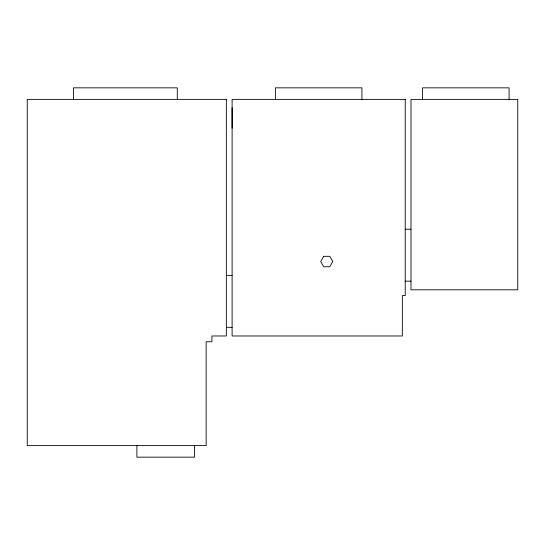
<?xml version="1.0" encoding="UTF-8"?>
<svg xmlns="http://www.w3.org/2000/svg" width="545" height="545" viewBox="0 0 545 545"><rect width="100%" height="100%" fill="white"/><g stroke="black" fill="none" stroke-linecap="round" stroke-linejoin="round"><path stroke-width="0.82" d="M232.109 128.239L232.109 107.76M405.221 229.22L410.991 229.22M226.339 275.389L232.109 275.389M405.221 281.159L410.991 281.159M226.339 327.32L232.109 327.32M509.091 99.381L509.091 87.84L422.538 87.84L422.538 99.381M361.941 99.381L361.941 87.84L275.389 87.84L275.389 99.381M194.599 445.619L194.599 457.16L136.89 457.16L136.89 445.619M177.288 99.381L177.288 87.84L73.412 87.84L73.412 99.381M323.716 256.314L320.698 261.539L323.716 266.757L329.745 266.757L332.757 261.539L329.745 256.314L323.716 256.314M226.339 99.381L27.25 99.381L27.25 445.619L206.139 445.619L206.139 341.749L211.91 341.749L211.91 335.979L226.339 335.979L226.339 99.381M405.221 99.381L232.109 99.381L232.109 335.979L402.339 335.979L402.339 295.581L405.221 295.581L405.221 99.381M517.75 99.381L410.991 99.381L410.991 289.811L517.75 289.811L517.75 99.381"/></g></svg>
